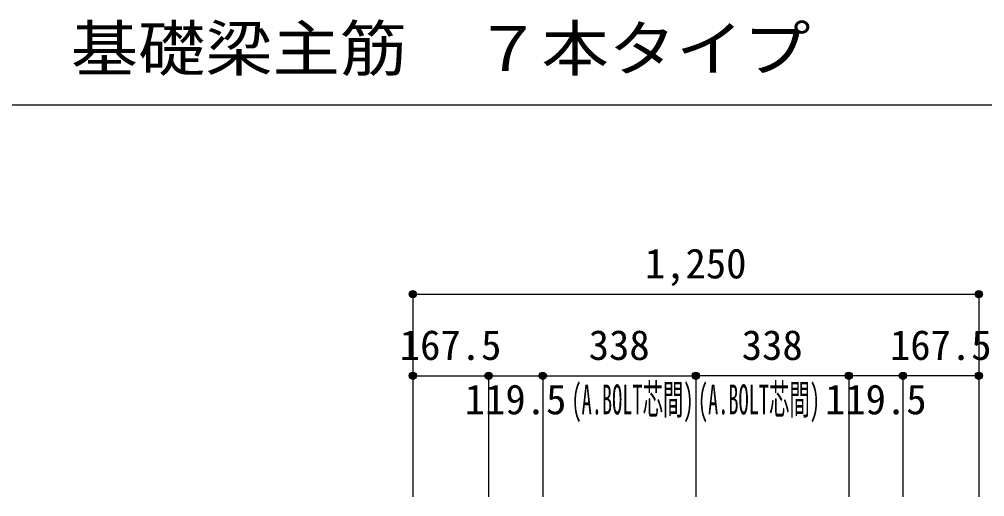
# Model space of a CAD drawing. Units: millimetres at full size, sheet at 1:30. Extents: x -5973 to 5954, y -4195 to 4201.
# Drawn here: x -942 to 1190, y -1087 to -33 of the extents above; entities that cross this region are included whole.
import ezdxf
from ezdxf.enums import TextEntityAlignment as Align

# ---------------------------------------------------------------- set-up
doc = ezdxf.new("R2010")
doc.units = ezdxf.units.MM
doc.header["$LTSCALE"] = 30
doc.header["$PDMODE"] = 32
doc.header["$PDSIZE"] = 15
for name, color, linetype in [('0-7_文字', 4, 'Continuous'), ('0-D_寸法', 4, 'Continuous'), ('6-7_文字', 7, 'Continuous'), ('F-0_枠', 6, 'Continuous')]:
    doc.layers.add(name, color=color, linetype=linetype)
doc.styles.add('ＭＳ ゴシック', font='')
doc.styles.get('ＭＳ ゴシック').set_extended_font_data('MS Gothic')

msp = doc.modelspace()

# ---------------------------------------------------------------- linework, layer by layer
at = {"layer": '0-D_寸法'}
for p, q in [((-72.56, -640.12), (-72.56, -820.12)), ((-72.56, -640.12), (1177.44, -640.12)), ((-72.56, -640.12), (1177.44, -640.12)), ((-72.56, -640.12), (-72.56, -1087.16)), ((1177.44, -640.12), (1177.44, -1087.16)), ((-72.56, -820.12), (94.94, -820.12)), ((94.94, -820.12), (94.94, -1087.16)), ((94.94, -820.12), (214.44, -820.12)), ((214.44, -820.12), (214.44, -1087.16)), ((214.44, -820.12), (552.44, -820.12)), ((890.44, -820.12), (552.44, -820.12)), ((552.44, -820.12), (552.44, -1087.16)), ((1009.94, -820.12), (890.44, -820.12)), ((890.44, -820.12), (890.44, -1087.16)), ((1177.44, -820.12), (1009.94, -820.12)), ((1009.94, -820.12), (1009.94, -1087.16))]:
    msp.add_line(p, q, dxfattribs=at)
for centre, radius in [((-72.56, -640.12), 8), ((-72.56, -640.12), 7.2), ((-72.56, -640.12), 6.4), ((-72.56, -640.12), 5.6), ((-72.56, -640.12), 4.8), ((-72.56, -640.12), 4), ((-72.56, -640.12), 3.2), ((-72.56, -640.12), 2.4), ((-72.56, -640.12), 1.6), ((-72.56, -640.12), 0.8), ((1177.44, -640.12), 8), ((1177.44, -640.12), 7.2), ((1177.44, -640.12), 6.4), ((1177.44, -640.12), 5.6), ((1177.44, -640.12), 4.8), ((1177.44, -640.12), 4), ((1177.44, -640.12), 3.2), ((1177.44, -640.12), 2.4), ((1177.44, -640.12), 1.6), ((1177.44, -640.12), 0.8), ((-72.56, -820.12), 8), ((-72.56, -820.12), 7.2), ((-72.56, -820.12), 6.4), ((-72.56, -820.12), 5.6), ((-72.56, -820.12), 4.8), ((-72.56, -820.12), 4), ((-72.56, -820.12), 3.2), ((-72.56, -820.12), 2.4), ((-72.56, -820.12), 1.6), ((-72.56, -820.12), 0.8), ((94.94, -820.12), 8), ((94.94, -820.12), 7.2), ((94.94, -820.12), 6.4), ((94.94, -820.12), 5.6), ((94.94, -820.12), 4.8), ((94.94, -820.12), 4), ((94.94, -820.12), 3.2), ((94.94, -820.12), 2.4), ((94.94, -820.12), 1.6), ((94.94, -820.12), 0.8), ((214.44, -820.12), 8), ((214.44, -820.12), 7.2), ((214.44, -820.12), 6.4), ((214.44, -820.12), 5.6), ((214.44, -820.12), 4.8), ((214.44, -820.12), 4), ((214.44, -820.12), 3.2), ((214.44, -820.12), 2.4), ((214.44, -820.12), 1.6), ((214.44, -820.12), 0.8), ((552.44, -820.12), 8), ((552.44, -820.12), 7.2), ((552.44, -820.12), 6.4), ((552.44, -820.12), 5.6), ((552.44, -820.12), 4.8), ((552.44, -820.12), 4), ((552.44, -820.12), 3.2), ((552.44, -820.12), 2.4), ((552.44, -820.12), 1.6), ((552.44, -820.12), 0.8), ((890.44, -820.12), 8), ((890.44, -820.12), 7.2), ((890.44, -820.12), 6.4), ((890.44, -820.12), 5.6), ((890.44, -820.12), 4.8), ((890.44, -820.12), 4), ((890.44, -820.12), 3.2), ((890.44, -820.12), 2.4), ((890.44, -820.12), 1.6), ((890.44, -820.12), 0.8), ((1009.94, -820.12), 8), ((1009.94, -820.12), 7.2), ((1009.94, -820.12), 6.4), ((1009.94, -820.12), 5.6), ((1009.94, -820.12), 4.8), ((1009.94, -820.12), 4), ((1009.94, -820.12), 3.2), ((1009.94, -820.12), 2.4), ((1009.94, -820.12), 1.6), ((1009.94, -820.12), 0.8), ((1177.44, -820.12), 8), ((1177.44, -820.12), 7.2), ((1177.44, -820.12), 6.4), ((1177.44, -820.12), 5.6), ((1177.44, -820.12), 4.8), ((1177.44, -820.12), 4), ((1177.44, -820.12), 3.2), ((1177.44, -820.12), 2.4), ((1177.44, -820.12), 1.6), ((1177.44, -820.12), 0.8)]:
    msp.add_circle(centre, radius, dxfattribs=at)
at = {"layer": '0-D_寸法', "color": 7}
for p in [(-72.56, -640.12), (-72.56, -640.12), (1177.44, -640.12), (-72.56, -820.12), (94.94, -820.12), (214.44, -820.12), (552.44, -820.12), (890.44, -820.12), (1009.94, -820.12), (1177.44, -820.12)]:
    msp.add_point(p, dxfattribs=at)
at = {"layer": 'F-0_枠', "color": 2}
msp.add_line((-5972.88, -222.05), (3723.6, -222.05), dxfattribs=at)

# ---------------------------------------------------------------- texts
at = {"layer": '0-7_文字', "style": 'ＭＳ ゴシック', "width": 0.5}
for p in [(277.83, -925.32), (557.05, -925.32)]:
    msp.add_text('(A.BOLT芯間)', height=65.98, dxfattribs=at).set_placement(p, align=Align.BOTTOM_LEFT)
at = {"layer": '0-D_寸法', "style": 'ＭＳ ゴシック'}
for s, p in [('1,250', (439.94, -625.12)), ('167.5', (-101.31, -805.12)), ('338', (315.94, -805.12)), ('338', (653.94, -805.12)), ('167.5', (981.19, -805.12)), ('119.5', (42.19, -925.12)), ('119.5', (837.69, -925.12))]:
    msp.add_text(s, height=65.98, dxfattribs=at).set_placement(p, align=Align.BOTTOM_LEFT)
at = {"layer": '6-7_文字', "color": 2, "style": 'ＭＳ ゴシック', "width": 1.1}
msp.add_text('\u3000\u3000基礎梁主筋\u3000７本タイプ', height=98.97, dxfattribs=at).set_placement((-1124.64, -177.05), align=Align.BOTTOM_LEFT)

doc.saveas('drawing.dxf')
